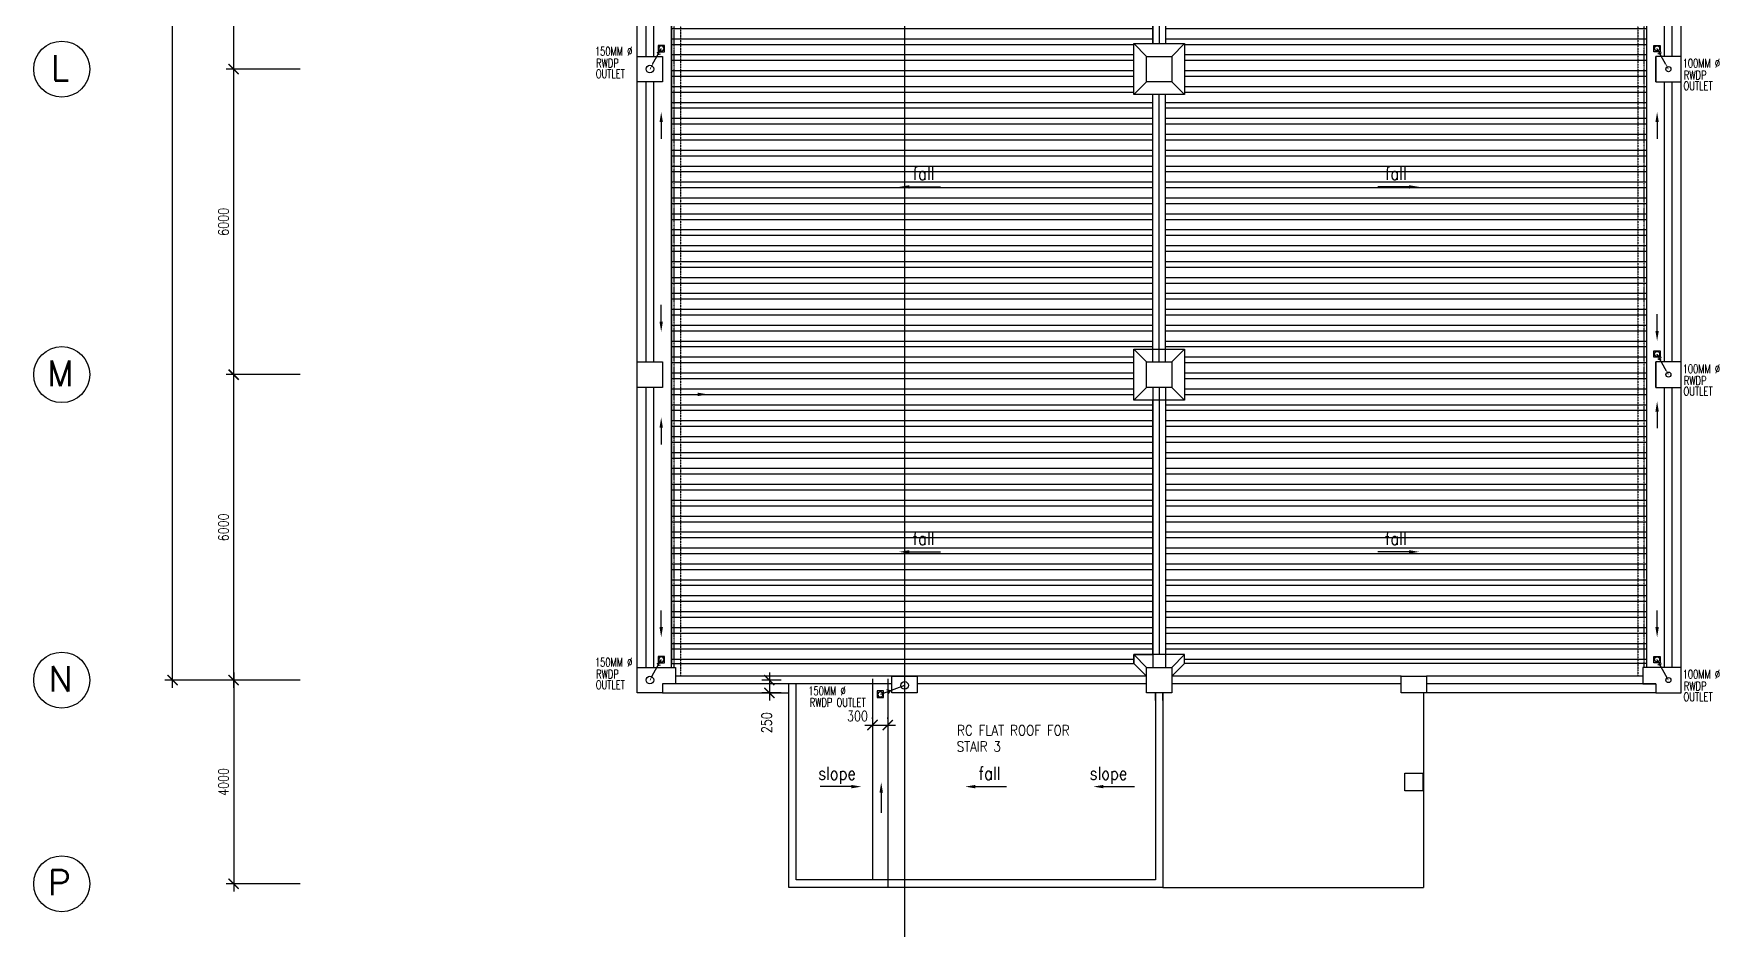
# Model space of a CAD drawing. Extents: x 2687779 to 2997471, y -863049 to -631414.
# Drawn here: x 2878404 to 2911503, y -843318 to -825728 of the extents above; entities that cross this region are included whole.
import ezdxf

# ---------------------------------------------------------------- set-up
doc = ezdxf.new("R2010")
doc.units = 0
doc.header["$LTSCALE"] = 10
doc.header["$MEASUREMENT"] = 0
doc.header["$PDMODE"] = 34
for name, pattern in [('DASHED', [0.75, 0.5, -0.25]), ('DIVIDE', [1.25, 0.5, -0.25, 0, -0.25, 0, -0.25]), ('HIDDEN', [0.375, 0.25, -0.125]), ('HIDDEN2', [0.1875, 0.125, -0.0625])]:
    doc.linetypes.add(name, pattern=pattern)
doc.layers.get('0').update_dxf_attribs({"linetype": 'CONTINUOUS'})
doc.layers.get('DEFPOINTS').update_dxf_attribs({"linetype": 'CONTINUOUS'})
for name, color, linetype in [('BEAM', 1, 'HIDDEN'), ('COL', 3, 'CONTINUOUS'), ('DIM', 7, 'CONTINUOUS'), ('FIT', 5, 'CONTINUOUS'), ('FLASH', 35, 'CONTINUOUS'), ('GRID-T', 7, 'CONTINUOUS'), ('hatch', 7, 'CONTINUOUS'), ('hatchb', 251, 'CONTINUOUS'), ('LINE', 7, 'CONTINUOUS'), ('PIPE', 5, 'DIVIDE'), ('ROOF', 7, 'CONTINUOUS'), ('RWDP', 145, 'CONTINUOUS'), ('SPEC', 7, 'CONTINUOUS'), ('T25', 7, 'CONTINUOUS'), ('WALL', 2, 'CONTINUOUS')]:
    doc.layers.add(name, color=color, linetype=linetype)
doc.styles.add('ROMANS', font='romans.shx', dxfattribs={"width": 0.8, "height": 100})
doc.styles.get("Standard").update_dxf_attribs({"font": 'ROMANS.SHX'})
doc.dimstyles.new('STANDARD$0', dxfattribs={"dimscale": 0, "dimtxt": 8, "dimasz": 6, "dimexe": 1, "dimexo": 1, "dimgap": 3, "dimtad": 1, "dimdec": 0, "dimlfac": -1, "dimrnd": 1, "dimzin": 0, "dimdsep": 46, "dimtxsty": 'Standard', "dimcen": 0, "dimclrd": 5, "dimclre": 250, "dimadec": 0, "dimazin": 0, "dimtfac": 1, "dimtdec": 4, "dimtofl": 0, "dimtmove": 0, "dimatfit": 3, "dimfxl": 1, "dimtolj": 1, "dimtzin": 0, "dimarcsym": 0})
pattern_1 = [(0, (0, 0), (1e-13, 312.5), []), (0, (110.5, 110.5), (1e-13, 312.5), [])]

# ---------------------------------------------------------------- blocks, each defined once
blk = doc.blocks.new('_ARCHTICK')
at = {"color": 0, "linetype": 'ByBlock', "const_width": 0.15}
blk.add_lwpolyline([(-0.5, -0.5), (0.5, 0.5)], dxfattribs=at)
blk = doc.blocks.new('*D93')
at = {"layer": 'DEFPOINTS', "color": 0, "transparency": 16777216}
for p in [(2881131, -784424), (2883030, -784424), (2883030, -838424)]:
    blk.add_point(p, dxfattribs=at)
at = {"layer": 'DIM', "color": 7, "lineweight": -2, "transparency": 16777216}
for p, q in [((2882880, -784424), (2880981, -784424)), ((2881131, -838574), (2881131, -784274)), ((2882880, -838424), (2880981, -838424))]:
    blk.add_line(p, q, dxfattribs=at)
at = {"layer": 'DIM', "color": 7, "lineweight": -2, "transparency": 16777216, "xscale": 200, "yscale": 200, "zscale": 200}
for p, rotation in [((2881131, -784424), 90), ((2881131, -838424), 270)]:
    blk.add_blockref('_ARCHTICK', p, dxfattribs=dict(at, rotation=rotation))
at = {"layer": 'DIM', "color": 7, "transparency": 16777216, "insert": (2880931, -811424), "char_height": 200, "attachment_point": 5, "rotation": 90, "style": 'ROMANS'}
blk.add_mtext('\\A1;54000', dxfattribs=at)
blk = doc.blocks.new('*D94')
at = {"layer": 'DEFPOINTS', "color": 0, "transparency": 16777216}
for p in [(2882331, -832424), (2883788, -832424), (2883788, -838424)]:
    blk.add_point(p, dxfattribs=at)
at = {"layer": 'DIM', "color": 7, "lineweight": -2, "transparency": 16777216}
for p, q in [((2883638, -832424), (2882181, -832424)), ((2882331, -838574), (2882331, -832274)), ((2883638, -838424), (2882181, -838424))]:
    blk.add_line(p, q, dxfattribs=at)
at = {"layer": 'DIM', "color": 7, "lineweight": -2, "transparency": 16777216, "xscale": 200, "yscale": 200, "zscale": 200}
for p, rotation in [((2882331, -832424), 90), ((2882331, -838424), 270)]:
    blk.add_blockref('_ARCHTICK', p, dxfattribs=dict(at, rotation=rotation))
at = {"layer": 'DIM', "color": 7, "transparency": 16777216, "insert": (2882131, -835424), "char_height": 200, "attachment_point": 5, "rotation": 90, "style": 'ROMANS'}
blk.add_mtext('\\A1;6000', dxfattribs=at)
blk = doc.blocks.new('*D95')
at = {"layer": 'DEFPOINTS', "color": 0, "transparency": 16777216}
for p in [(2882331, -826424), (2883788, -826424), (2883788, -832424)]:
    blk.add_point(p, dxfattribs=at)
at = {"layer": 'DIM', "color": 7, "lineweight": -2, "transparency": 16777216}
for p, q in [((2883638, -826424), (2882181, -826424)), ((2882331, -832574), (2882331, -826274)), ((2883638, -832424), (2882181, -832424))]:
    blk.add_line(p, q, dxfattribs=at)
at = {"layer": 'DIM', "color": 7, "lineweight": -2, "transparency": 16777216, "xscale": 200, "yscale": 200, "zscale": 200}
for p, rotation in [((2882331, -826424), 90), ((2882331, -832424), 270)]:
    blk.add_blockref('_ARCHTICK', p, dxfattribs=dict(at, rotation=rotation))
at = {"layer": 'DIM', "color": 7, "transparency": 16777216, "insert": (2882131, -829424), "char_height": 200, "attachment_point": 5, "rotation": 90, "style": 'ROMANS'}
blk.add_mtext('\\A1;6000', dxfattribs=at)
blk = doc.blocks.new('*D96')
at = {"layer": 'DEFPOINTS', "color": 0, "transparency": 16777216}
for p in [(2882331, -820424), (2883788, -820424), (2883788, -826424)]:
    blk.add_point(p, dxfattribs=at)
at = {"layer": 'DIM', "color": 7, "lineweight": -2, "transparency": 16777216}
for p, q in [((2883638, -820424), (2882181, -820424)), ((2882331, -826574), (2882331, -820274)), ((2883638, -826424), (2882181, -826424))]:
    blk.add_line(p, q, dxfattribs=at)
at = {"layer": 'DIM', "color": 7, "lineweight": -2, "transparency": 16777216, "xscale": 200, "yscale": 200, "zscale": 200}
for p, rotation in [((2882331, -820424), 90), ((2882331, -826424), 270)]:
    blk.add_blockref('_ARCHTICK', p, dxfattribs=dict(at, rotation=rotation))
at = {"layer": 'DIM', "color": 7, "transparency": 16777216, "insert": (2882131, -823424), "char_height": 200, "attachment_point": 5, "rotation": 90, "style": 'ROMANS'}
blk.add_mtext('\\A1;6000', dxfattribs=at)
blk = doc.blocks.new('*D103')
at = {"layer": 'DEFPOINTS', "color": 0, "transparency": 16777216}
for p in [(2883788, -838424), (2882331, -842424), (2883788, -842424)]:
    blk.add_point(p, dxfattribs=at)
at = {"layer": 'DIM', "color": 7, "lineweight": -2, "transparency": 16777216}
for p, q in [((2882331, -838274), (2882331, -842574)), ((2883638, -838424), (2882181, -838424)), ((2883638, -842424), (2882181, -842424))]:
    blk.add_line(p, q, dxfattribs=at)
at = {"layer": 'DIM', "color": 7, "lineweight": -2, "transparency": 16777216, "xscale": 200, "yscale": 200, "zscale": 200}
for p, rotation in [((2882331, -838424), 90), ((2882331, -842424), 270)]:
    blk.add_blockref('_ARCHTICK', p, dxfattribs=dict(at, rotation=rotation))
at = {"layer": 'DIM', "color": 7, "transparency": 16777216, "insert": (2882131, -840424), "char_height": 200, "attachment_point": 5, "rotation": 90, "style": 'ROMANS'}
blk.add_mtext('\\A1;4000', dxfattribs=at)
blk = doc.blocks.new('*D113')
at = {"layer": 'DEFPOINTS', "color": 0, "transparency": 16777216}
for p in [(2892850, -838674), (2893229, -838424), (2893229, -838674)]:
    blk.add_point(p, dxfattribs=at)
at = {"layer": 'DIM', "color": 7, "lineweight": -2, "transparency": 16777216}
for p, q in [((2892850, -838274), (2892850, -838824)), ((2893079, -838424), (2892700, -838424)), ((2893079, -838674), (2892700, -838674))]:
    blk.add_line(p, q, dxfattribs=at)
at = {"layer": 'DIM', "color": 7, "lineweight": -2, "transparency": 16777216, "xscale": 200, "yscale": 200, "zscale": 200}
for p, rotation in [((2892850, -838424), 90), ((2892850, -838674), 270)]:
    blk.add_blockref('_ARCHTICK', p, dxfattribs=dict(at, rotation=rotation))
at = {"layer": 'DIM', "color": 7, "transparency": 16777216, "insert": (2892797, -839261), "char_height": 200, "attachment_point": 5, "rotation": 90, "style": 'ROMANS'}
blk.add_mtext('\\A1;250', dxfattribs=at)
blk = doc.blocks.new('100FT')
at = {"layer": 'PIPE', "linetype": 'Continuous'}
blk.add_circle((0, 0), 50, dxfattribs=at)
blk = doc.blocks.new('A$C7CE3714C')
at = {"layer": 'FIT'}
blk.add_lwpolyline([(0, 0), (126, 0), (126, 126), (0, 126)], close=True, dxfattribs=at)
at = {"layer": 'FIT', "xscale": -1}
blk.add_blockref('100FT', (63, 66), dxfattribs=at)
blk = doc.blocks.new('*D235')
at = {"layer": 'DEFPOINTS', "color": 0, "transparency": 16777216}
for p in [(2894876, -839334), (2895176, -839306), (2895176, -839334)]:
    blk.add_point(p, dxfattribs=at)
at = {"layer": 'DIM', "color": 7, "lineweight": -2, "transparency": 16777216}
for p, q in [((2894726, -839306), (2895326, -839306)), ((2894876, -839184), (2894876, -839156)), ((2895176, -839184), (2895176, -839156))]:
    blk.add_line(p, q, dxfattribs=at)
at = {"layer": 'DIM', "color": 7, "lineweight": -2, "transparency": 16777216, "xscale": 200, "yscale": 200, "zscale": 200, "rotation": 180}
blk.add_blockref('_ARCHTICK', (2894876, -839306), dxfattribs=at)
at = {"layer": 'DIM', "color": 7, "lineweight": -2, "transparency": 16777216, "xscale": 200, "yscale": 200, "zscale": 200}
blk.add_blockref('_ARCHTICK', (2895176, -839306), dxfattribs=at)
at = {"layer": 'DIM', "color": 7, "transparency": 16777216, "insert": (2894580, -839130), "char_height": 200, "attachment_point": 5, "style": 'ROMANS'}
blk.add_mtext('\\A1;300', dxfattribs=at)

msp = doc.modelspace()

# ---------------------------------------------------------------- hatches: boundary and pattern name
at = {"layer": 'hatch'}
h = msp.add_hatch(dxfattribs=at)
h.set_pattern_fill('STEEL', color=8, scale=2500, angle=315, style=0)
h.set_pattern_definition(pattern_1)
edge = h.paths.add_edge_path()
edge.add_line((2900379.5, -819924.1), (2900379.5, -814924.1))
edge.add_line((2900379.5, -814924.1), (2900004.5, -814924.1))
edge.add_line((2900004.5, -814924.1), (2900004.5, -814749.1))
edge.add_line((2900004.5, -814749.1), (2890929.5, -814749.1))
edge.add_line((2890929.5, -814749.1), (2890929.5, -838099.1))
edge.add_line((2890929.5, -838099.1), (2900004.5, -838099.1))
edge.add_line((2900004.5, -838099.1), (2900004.5, -837924.1))
edge.add_line((2900004.5, -837924.1), (2900379.5, -837924.1))
edge.add_line((2900379.5, -837924.1), (2900379.5, -832924.1))
edge.add_line((2900379.5, -832924.1), (2900004.5, -832924.1))
edge.add_line((2900004.5, -832924.1), (2900004.5, -831924.1))
edge.add_line((2900004.5, -831924.1), (2900379.5, -831924.1))
edge.add_line((2900379.5, -831924.1), (2900379.5, -826924.1))
edge.add_line((2900379.5, -826924.1), (2900004.5, -826924.1))
edge.add_line((2900004.5, -826924.1), (2900004.5, -825924.1))
edge.add_line((2900004.5, -825924.1), (2900379.5, -825924.1))
edge.add_line((2900379.5, -825924.1), (2900379.5, -820924.1))
edge.add_line((2900379.5, -820924.1), (2900004.5, -820924.1))
edge.add_line((2900004.5, -820924.1), (2900004.5, -819924.1))
edge.add_line((2900004.5, -819924.1), (2900379.5, -819924.1))
edge.add_line((2900379.5, -819924.1), (2900379.5, -814924.1))
h = msp.add_hatch(dxfattribs=at)
h.set_pattern_fill('STEEL', color=8, scale=2500, angle=315, style=0)
h.set_pattern_definition(pattern_1)
edge = h.paths.add_edge_path()
edge.add_line((2900629.5, -819924.1), (2900629.5, -814924.1))
edge.add_line((2900629.5, -814924.1), (2901004.5, -814924.1))
edge.add_line((2901004.5, -814924.1), (2901004.5, -814749.1))
edge.add_line((2901004.5, -814749.1), (2910079.5, -814749.1))
edge.add_line((2910079.5, -814749.1), (2910079.5, -838099.1))
edge.add_line((2910079.5, -838099.1), (2901004.5, -838099.1))
edge.add_line((2901004.5, -838099.1), (2901004.5, -837924.1))
edge.add_line((2901004.5, -837924.1), (2900629.5, -837924.1))
edge.add_line((2900629.5, -837924.1), (2900629.5, -832924.1))
edge.add_line((2900629.5, -832924.1), (2901004.5, -832924.1))
edge.add_line((2901004.5, -832924.1), (2901004.5, -831924.1))
edge.add_line((2901004.5, -831924.1), (2900629.5, -831924.1))
edge.add_line((2900629.5, -831924.1), (2900629.5, -826924.1))
edge.add_line((2900629.5, -826924.1), (2901004.5, -826924.1))
edge.add_line((2901004.5, -826924.1), (2901004.5, -825924.1))
edge.add_line((2901004.5, -825924.1), (2900629.5, -825924.1))
edge.add_line((2900629.5, -825924.1), (2900629.5, -820924.1))
edge.add_line((2900629.5, -820924.1), (2901004.5, -820924.1))
edge.add_line((2901004.5, -820924.1), (2901004.5, -819924.1))
edge.add_line((2901004.5, -819924.1), (2900629.5, -819924.1))
edge.add_line((2900629.5, -819924.1), (2900629.5, -814924.1))

# ---------------------------------------------------------------- linework, layer by layer
at = {"linetype": 'Continuous'}
for p, q in [((2900379.5, -820924.1), (2900379.5, -825924.1)), ((2900629.5, -820924.1), (2900629.5, -825924.1)), ((2900379.5, -832174.1), (2900379.5, -826924.1)), ((2900629.5, -832174.1), (2900629.5, -826924.1)), ((2900379.5, -832674.1), (2900379.5, -837924.1)), ((2900629.5, -832674.1), (2900629.5, -837924.1))]:
    msp.add_line(p, q, dxfattribs=at)
at = {"color": 2, "linetype": 'Continuous'}
for p, q in [((2900504.5, -820924.1), (2900504.5, -825924.1)), ((2900504.5, -832174.1), (2900504.5, -826924.1)), ((2900504.5, -832674.1), (2900504.5, -837924.1))]:
    msp.add_line(p, q, dxfattribs=at)
at = {"color": 5, "linetype": 'HIDDEN2'}
for p, q in [((2900379.5, -837924.1), (2900379.5, -838174.1)), ((2900629.5, -837924.1), (2900629.5, -838174.1))]:
    msp.add_line(p, q, dxfattribs=at)
at = {"color": 5}
for p in [(2905697.5, -838674.1, 0), (2900579.5, -842499.1)]:
    msp.add_line(p, (2905697.5, -842499.1, 0), dxfattribs=at)
at = {"layer": 'BEAM', "color": 8, "linetype": 'DASHED'}
for p, q in [((2891104.5, -814499.1), (2891104.5, -838349.1)), ((2909904.5, -814499.1), (2909904.5, -838349.1))]:
    msp.add_line(p, q, dxfattribs=at)
at = {"layer": 'BEAM', "color": 5, "linetype": 'Continuous'}
for p, q in [((2890254.5, -838174.1), (2890254.5, -814674.1)), ((2890754.5, -838674.1), (2893229.5, -838674.1))]:
    msp.add_line(p, q, dxfattribs=at)
msp.add_lwpolyline([(2910264.9, -838674.1), (2905754.5, -838674.1)], dxfattribs=at)
at = {"layer": 'COL'}
msp.add_line((2890579.5, -836209.4), (2890579.5, -834911.7, 0), dxfattribs=at)
for points in [[(2890754.5, -826674.1), (2890254.5, -826674.1), (2890254.5, -826174.1), (2890754.5, -826174.1)], [(2900254.5, -826174.1), (2900754.5, -826174.1), (2900754.5, -826674.1), (2900254.5, -826674.1)], [(2890754.5, -832174.1), (2890754.5, -832674.1), (2890254.5, -832674.1), (2890254.5, -832174.1)], [(2900254.5, -832174.1), (2900754.5, -832174.1), (2900754.5, -832674.1), (2900254.5, -832674.1)], [(2890254.5, -838674.1), (2890254.5, -838174.1), (2891004.5, -838174.1), (2891004.5, -838499.1), (2890754.5, -838499.1), (2890754.5, -838674.1)], [(2895254.5, -838349.1), (2895754.5, -838349.1), (2895754.5, -838674.1), (2895254.5, -838674.1)], [(2900254.5, -838174.1), (2900754.5, -838174.1), (2900754.5, -838674.1), (2900254.5, -838674.1)], [(2905254.5, -838349.1), (2905754.5, -838349.1), (2905754.5, -838674.1), (2905254.5, -838674.1)], [(2910754.5, -838674.1), (2910754.5, -838174.1), (2910004.5, -838174.1), (2910004.5, -838499.1), (2910254.5, -838499.1), (2910254.5, -838674.1)]]:
    msp.add_lwpolyline(points, close=True, dxfattribs=at)
for points in [[(2900254.5, -826174.1), (2900254.5, -826174.1)], [(2900754.5, -826174.1), (2900754.5, -826174.1)], [(2910579.5, -826174.1), (2910254.5, -826174.1), (2910254.5, -826674.1), (2910579.5, -826674.1)], [(2910254.5, -826674.1), (2910254.5, -826174.1)], [(2910579.5, -826674.1), (2910754.5, -826674.1), (2910754.5, -826174.1), (2910579.5, -826174.1)], [(2890754.5, -826674.1), (2890754.5, -826674.1)], [(2910254.5, -826674.1), (2910254.5, -826674.1)], [(2900254.5, -832174.1), (2900254.5, -832174.1)], [(2910579.5, -832174.1), (2910254.5, -832174.1), (2910254.5, -832674.1), (2910579.5, -832674.1)], [(2910254.5, -832674.1), (2910254.5, -832174.1)], [(2910579.5, -832674.1), (2910754.5, -832674.1), (2910754.5, -832174.1), (2910579.5, -832174.1)], [(2910254.5, -832674.1), (2910254.5, -832674.1)]]:
    msp.add_lwpolyline(points, dxfattribs=at)
at = {"layer": 'COL', "color": 1, "linetype": 'HIDDEN2'}
msp.add_lwpolyline([(2900254.5, -838174.1), (2900754.5, -838174.1), (2900754.5, -838674.1), (2900254.5, -838674.1)], close=True, dxfattribs=at)
at = {"layer": 'COL', "color": 8, "linetype": 'HIDDEN2'}
msp.add_lwpolyline([(2905329.5, -840249.1), (2905679.5, -840249.1), (2905679.5, -840599.1), (2905329.5, -840599.1)], close=True, dxfattribs=at)
at = {"layer": 'DIM', "color": 7}
msp.add_lwpolyline([(2895046.4, -840632.8), (2895046.4, -841033)], dxfattribs=at)
msp.add_solid([(2895013.1, -840632.8), (2895046.4, -840432.8), (2895079.8, -840632.8)], dxfattribs=at)
at = {"layer": 'FLASH'}
for p, q in [((2900004.5, -825924.1), (2900254.5, -826174.1)), ((2901004.5, -825924.1), (2900754.5, -826174.1)), ((2900004.5, -826924.1), (2900254.5, -826674.1)), ((2901004.5, -826924.1), (2900754.5, -826674.1)), ((2900004.5, -831924.1), (2900254.5, -832174.1)), ((2901004.5, -831924.1), (2900754.5, -832174.1)), ((2900004.5, -832924.1), (2900254.5, -832674.1)), ((2901004.5, -832924.1), (2900754.5, -832674.1)), ((2900004.5, -837924.1), (2900254.5, -838174.1)), ((2901004.5, -837924.1), (2900754.5, -838174.1)), ((2890929.5, -838099.1), (2900004.5, -838099.1)), ((2900004.5, -838099.1), (2900254.5, -838349.1)), ((2901004.5, -838099.1), (2900754.5, -838349.1)), ((2910079.5, -838099.1), (2901004.5, -838099.1))]:
    msp.add_line(p, q, dxfattribs=at)
for points in [[(2900004.5, -825924.1), (2901004.5, -825924.1), (2901004.5, -826924.1), (2900004.5, -826924.1)], [(2900004.5, -831924.1), (2901004.5, -831924.1), (2901004.5, -832924.1), (2900004.5, -832924.1)]]:
    msp.add_lwpolyline(points, close=True, dxfattribs=at)
msp.add_lwpolyline([(2901004.5, -838099.1), (2901004.5, -837924.1), (2900004.5, -837924.1), (2900004.5, -838099.1)], dxfattribs=at)
at = {"layer": 'GRID-T', "color": 7}
for centre in [(2878954.5, -826424.1), (2878954.5, -832424.1), (2878954.5, -838424.1), (2878954.5, -842424.1)]:
    msp.add_circle(centre, 550, dxfattribs=at)
at = {"layer": 'hatchb', "color": 8, "linetype": 'Continuous'}
msp.add_lwpolyline([(2900379.5, -819924.1), (2900379.5, -814924.1), (2900004.5, -814924.1), (2900004.5, -814749.1), (2890929.5, -814749.1), (2890929.5, -838099.1), (2900004.5, -838099.1), (2900004.5, -837924.1), (2900379.5, -837924.1), (2900379.5, -832924.1), (2900004.5, -832924.1), (2900004.5, -831924.1), (2900379.5, -831924.1), (2900379.5, -826924.1), (2900004.5, -826924.1), (2900004.5, -825924.1), (2900379.5, -825924.1), (2900379.5, -820924.1), (2900004.5, -820924.1), (2900004.5, -819924.1), (2900379.5, -819924.1), (2900379.5, -814924.1)], dxfattribs=at)
at = {"layer": 'LINE', "color": 42}
for p, q in [((2893229.5, -842499.1), (2893229.5, -838499.1)), ((2893379.5, -842349.1), (2893379.5, -838499.1)), ((2900429.5, -838674.1), (2900429.5, -842349.1)), ((2900579.5, -838674.1), (2900579.5, -842499.1)), ((2900429.5, -842349.1), (2893379.5, -842349.1)), ((2900579.5, -842499.1), (2893229.5, -842499.1))]:
    msp.add_line(p, q, dxfattribs=at)
at = {"layer": 'LINE', "color": 6}
for p, q in [((2894876.5, -838399.1), (2894876.5, -842349.1)), ((2895176.5, -838399.1), (2895176.5, -842249.1))]:
    msp.add_line(p, q, dxfattribs=at)
at = {"layer": 'LINE', "color": 1}
msp.add_lwpolyline([(2895176.5, -842249.1), (2895176.5, -842499.1)], dxfattribs=at)
at = {"layer": 'LINE', "color": 7, "linetype": 'Continuous'}
msp.add_solid([(2891444.2, -832845.8), (2891444.2, -832779.2), (2891644.2, -832812.5)], dxfattribs=at)
at = {"layer": 'ROOF', "color": 31, "linetype": 'Continuous'}
for p, q in [((2890929.5, -838174.1, 0), (2890929.5, -814499.1, 0)), ((2910079.5, -838174.1, 0), (2910079.5, -814674.1, 0))]:
    msp.add_line(p, q, dxfattribs=at)
at = {"layer": 'ROOF', "color": 1, "linetype": 'Continuous'}
msp.add_line((2910754.5, -838174.1), (2910754.5, -814674.1), dxfattribs=at)
at = {"layer": 'RWDP', "color": 142, "linetype": 'HIDDEN'}
for p, q in [((2890504.5, -826424.1), (2890727.8, -826020.2)), ((2890504.5, -838424.1), (2890727.8, -838020.2))]:
    msp.add_line(p, q, dxfattribs=at)
at = {"layer": 'RWDP', "color": 11}
for p, q in [((2895504.5, -838529), (2895029.7, -838703.5)), ((2895221.8, -838632.6), (2895156.3, -838612.1)), ((2895221.8, -838632.6), (2895179.3, -838694.1))]:
    msp.add_line(p, q, dxfattribs=at)
at = {"layer": 'RWDP', "color": 142}
for points in [[(2890649.8, -826087), (2890664.3, -826135), (2890709.7, -826121.2)], [(2890649.8, -838087), (2890664.3, -838135), (2890709.7, -838121.2)]]:
    msp.add_lwpolyline(points, dxfattribs=at)
at = {"layer": 'RWDP', "color": 11}
for centre in [(2890504.5, -826424.1), (2890504.5, -838424.1), (2895504.5, -838529)]:
    msp.add_circle(centre, 75, dxfattribs=at)
at = {"layer": 'SPEC', "color": 7}
for p, q in [((2895599, -828737.4), (2896209, -828737.4)), ((2905410, -828737.4), (2904800, -828737.4)), ((2895599, -835905.4), (2896209, -835905.4)), ((2905410, -835905.4), (2904800, -835905.4)), ((2894457.9, -840515.9), (2893847.9, -840515.9)), ((2896895.8, -840515.9), (2897505.8, -840515.9)), ((2899410.5, -840515.9), (2900020.5, -840515.9))]:
    msp.add_line(p, q, dxfattribs=at)
for points in [[(2895599, -828770.7), (2895599, -828704), (2895399, -828737.4)], [(2905410, -828770.7), (2905410, -828704), (2905610, -828737.4)], [(2895599, -835938.7), (2895599, -835872), (2895399, -835905.4)], [(2905410, -835938.7), (2905410, -835872), (2905610, -835905.4)], [(2894457.9, -840549.3), (2894457.9, -840482.6), (2894657.9, -840515.9)], [(2896895.8, -840549.3), (2896895.8, -840482.6), (2896695.8, -840515.9)], [(2899410.5, -840549.3), (2899410.5, -840482.6), (2899210.5, -840515.9)]]:
    msp.add_solid(points, dxfattribs=at)
at = {"layer": 'WALL', "color": 8}
msp.add_line((2895504.5, -777329.5), (2895504.5, -845750.6), dxfattribs=at)
at = {"layer": 'WALL', "color": 142, "linetype": 'HIDDEN'}
for p, q in [((2890979.5, -838174.1, 0), (2890979.5, -814499.1, 0)), ((2910029.5, -838174.1, 0), (2910029.5, -814674.1, 0)), ((2910504.5, -826424.1), (2910281.2, -826020.2)), ((2910504.5, -832424.1), (2910281.2, -832020.2)), ((2910504.5, -838424.1), (2910281.2, -838020.2))]:
    msp.add_line(p, q, dxfattribs=at)
at = {"layer": 'WALL', "color": 7}
for p, q in [((2890429.5, -826174.1, 0), (2890429.5, -820674.1, 0)), ((2890579.5, -826174.1, 0), (2890579.5, -820674.1, 0)), ((2910429.5, -826174.1, 0), (2910429.5, -820674.1, 0)), ((2910579.5, -826174.1, 0), (2910579.5, -820674.1, 0)), ((2890429.5, -832174.1, 0), (2890429.5, -826674.1, 0)), ((2890579.5, -832174.1, 0), (2890579.5, -826674.1, 0)), ((2910429.5, -832174.1, 0), (2910429.5, -826674.1, 0)), ((2910579.5, -832174.1, 0), (2910579.5, -826674.1, 0)), ((2890429.5, -838174.1, 0), (2890429.5, -832674.1, 0)), ((2890579.5, -838174.1, 0), (2890579.5, -832674.1, 0)), ((2910429.5, -838174.1, 0), (2910429.5, -832674.1, 0)), ((2910579.5, -838174.1, 0), (2910579.5, -832674.1, 0))]:
    msp.add_line(p, q, dxfattribs=at)
at = {"layer": 'WALL', "color": 142}
for p, q in [((2890726.4, -827465.4), (2890726.4, -827793.8)), ((2910282.6, -827465.4), (2910282.6, -827793.8)), ((2890726.4, -831382.8), (2890726.4, -831054.4)), ((2910282.6, -831565.8), (2910282.6, -831237.4)), ((2910282.6, -833149.4), (2910282.6, -833477.8)), ((2890726.4, -833465.4), (2890726.4, -833793.8)), ((2890726.4, -837382.8), (2890726.4, -837054.4)), ((2910282.6, -837382.8), (2910282.6, -837054.4))]:
    msp.add_line(p, q, dxfattribs=at)
at = {"layer": 'WALL'}
for p, q in [((2900254.5, -838349.1), (2891004.5, -838349.1)), ((2905254.5, -838349.1), (2900754.5, -838349.1)), ((2910004.5, -838349.1), (2905754.5, -838349.1)), ((2895254.5, -838499.1), (2890754.5, -838499.1)), ((2900254.5, -838499.1), (2895754.5, -838499.1)), ((2900429.5, -838674.1), (2900429.5, -838824.1)), ((2900429.5, -838824.1), (2900429.5, -838674.1)), ((2900429.5, -838674.1), (2900429.5, -838824.1)), ((2900429.5, -838824.1), (2900429.5, -838674.1)), ((2900579.5, -838674.1), (2900579.5, -838824.1)), ((2900579.5, -838824.1), (2900579.5, -838674.1)), ((2900579.5, -838674.1), (2900579.5, -838824.1)), ((2900579.5, -838824.1), (2900579.5, -838674.1)), ((2905254.5, -838499.1), (2900754.5, -838499.1)), ((2910254.5, -838499.1), (2905754.5, -838499.1))]:
    msp.add_line(p, q, dxfattribs=at)
at = {"layer": 'WALL', "color": 142, "linetype": 'HIDDEN'}
for points in [[(2910359.2, -826087), (2910344.6, -826135), (2910299.3, -826121.2)], [(2910359.2, -832087), (2910344.6, -832135), (2910299.3, -832121.2)], [(2910359.2, -838087), (2910344.6, -838135), (2910299.3, -838121.2)]]:
    msp.add_lwpolyline(points, dxfattribs=at)
at = {"layer": 'WALL', "color": 142}
for centre in [(2910504.5, -826424.1), (2910504.5, -832424.1), (2910504.5, -838424.1)]:
    msp.add_circle(centre, 50, dxfattribs=at)
for points in [[(2890693, -827465.4), (2890759.7, -827465.4), (2890726.4, -827265.4)], [(2910315.9, -827465.4), (2910249.3, -827465.4), (2910282.6, -827265.4)], [(2890693, -831382.8), (2890759.7, -831382.8), (2890726.4, -831582.8)], [(2910315.9, -831565.8), (2910249.3, -831565.8), (2910282.6, -831765.8)], [(2910315.9, -833149.4), (2910249.3, -833149.4), (2910282.6, -832949.4)], [(2890693, -833465.4), (2890759.7, -833465.4), (2890726.4, -833265.4)], [(2890693, -837382.8), (2890759.7, -837382.8), (2890726.4, -837582.8)], [(2910315.9, -837382.8), (2910249.3, -837382.8), (2910282.6, -837582.8)]]:
    msp.add_solid(points, dxfattribs=at)

# ---------------------------------------------------------------- block references
at = {"layer": 'T25'}
for p in [(2890664.8, -826083.2), (2890664.8, -838083.2)]:
    msp.add_blockref('A$C7CE3714C', p, dxfattribs=at)
at = {"layer": 'T25', "xscale": -1}
for p in [(2910344.2, -826083.2), (2910344.2, -832083.2), (2910344.2, -838083.2)]:
    msp.add_blockref('A$C7CE3714C', p, dxfattribs=at)
at = {"layer": 'T25', "rotation": 180}
msp.add_blockref('A$C7CE3714C', (2895092.7, -838637.7), dxfattribs=at)

# ---------------------------------------------------------------- texts
at = {"layer": 'GRID-T', "color": 3, "style": 'ROMANS'}
for s, p in [('L', (2878739.3, -826649.9)), ('M', (2878669.6, -832649.9)), ('N', (2878693.5, -838649.9)), ('P', (2878680.3, -842649.9))]:
    msp.add_text(s, height=500, dxfattribs=at).set_placement(p)
at = {"layer": 'RWDP', "color": 11, "style": 'ROMANS', "width": 0.7}
for s, p in [('150MM %%c', (2889425.1, -826158.8)), ('OUTLET', (2889442.4, -826600.8)), ('RWDP', (2889449.1, -826389.8)), ('150MM %%c', (2889425.1, -838158.8)), ('RWDP', (2889449.1, -838389.8)), ('OUTLET', (2889442.4, -838600.8)), ('150MM %%c', (2893614, -838718.8)), ('RWDP OUTLET', (2893644.3, -838946.8))]:
    msp.add_text(s, height=170, dxfattribs=at).set_placement(p)
at = {"layer": 'SPEC', "color": 7, "style": 'ROMANS', "width": 0.85}
for s, p in [('fall', (2895660.3, -828601.4)), ('fall', (2904933.8, -828601.4)), ('fall', (2895660.3, -835769.4)), ('fall', (2904933.8, -835769.4)), ('slope', (2893809, -840380)), ('fall', (2896957.1, -840380)), ('slope', (2899139.1, -840380))]:
    msp.add_text(s, height=250, dxfattribs=at).set_placement(p)
at = {"layer": 'SPEC', "color": 2, "style": 'ROMANS', "width": 0.85}
for s, p in [('RC FLAT ROOF FOR', (2896536.7, -839509.8)), ('STAIR 3', (2896528.7, -839826.6))]:
    msp.add_text(s, height=200, dxfattribs=at).set_placement(p)
at = {"layer": 'WALL', "color": 142, "style": 'ROMANS', "width": 0.7}
for s, p in [('100MM %%c', (2910784.4, -826394.8)), ('RWDP', (2910808.4, -826625.8)), ('OUTLET', (2910801.7, -826836.8)), ('100MM %%c', (2910784.4, -832394.8)), ('OUTLET', (2910801.7, -832836.8)), ('RWDP', (2910808.4, -832625.8)), ('100MM %%c', (2910784.4, -838394.8)), ('OUTLET', (2910801.7, -838836.8)), ('RWDP', (2910808.4, -838625.8))]:
    msp.add_text(s, height=170, dxfattribs=at).set_placement(p)

# ---------------------------------------------------------------- dimensions: what is measured, and where the dimension line sits
at = {"layer": 'DIM'}
for p1, p2, distance, picture, middle in [((2883030.2, -838424.1), (2883030.2, -784424.1), 1899.4, '*D93', (2880930.7, -811424.1)), ((2883788, -832424.1), (2883788, -826424.1), 1457.3, '*D95', (2882130.7, -829424.1)), ((2883788, -838424.1), (2883788, -832424.1), 1457.3, '*D94', (2882130.7, -835424.1)), ((2883788, -838424.1), (2883788, -842424.1), -1457.3, '*D103', (2882130.7, -840424.1))]:
    dim = msp.add_aligned_dim(p1=p1, p2=p2, distance=distance, dimstyle='STANDARD$0', override={"dimscale": 100, "dimtxt": 2, "dimasz": 2, "dimexe": 1.5, "dimexo": 1.5, "dimgap": 1, "dimtxsty": 'ROMANS', "dimblk": 'ARCHTICK', "dimdle": 1.5, "dimclrd": 7, "dimclre": 7, "dimclrt": 7, "dimtdec": 0, "dimtmove": 2}, dxfattribs=at)
    dim.commit()
    dim.dimension.update_dxf_attribs({"geometry": picture, "text_midpoint": middle})
dim = msp.add_linear_dim(base=(2882330.7, -820424.1), p1=(2883788, -826424.1), p2=(2883788, -820424.1), angle=270, dimstyle='STANDARD$0', override={"dimscale": 100, "dimtxt": 2, "dimasz": 2, "dimexe": 1.5, "dimexo": 1.5, "dimgap": 1, "dimtxsty": 'ROMANS', "dimblk": 'ARCHTICK', "dimdle": 1.5, "dimclrd": 7, "dimclre": 7, "dimclrt": 7, "dimtdec": 0, "dimtmove": 2}, dxfattribs=at)
dim.commit()
dim.dimension.update_dxf_attribs({"geometry": '*D96', "text_midpoint": (2882130.7, -823424.1)})
dim = msp.add_linear_dim(base=(2892850.5, -838674.1), p1=(2893229.5, -838424.1), p2=(2893229.5, -838674.1), angle=90, dimstyle='STANDARD$0', override={"dimscale": 100, "dimtxt": 2, "dimasz": 2, "dimexe": 1.5, "dimexo": 1.5, "dimgap": 1, "dimtxsty": 'ROMANS', "dimblk": 'ARCHTICK', "dimdle": 1.5, "dimclrd": 7, "dimclre": 7, "dimclrt": 7, "dimtdec": 0, "dimtmove": 2}, dxfattribs=at)
dim.commit()
dim.dimension.update_dxf_attribs({"geometry": '*D113', "text_midpoint": (2892796.8, -839260.7), "dimtype": 160})
at = {"layer": 'DIM', "color": 2}
dim = msp.add_linear_dim(base=(2895176.5, -839305.6), p1=(2894876.5, -839333.7), p2=(2895176.5, -839333.7), dimstyle='STANDARD$0', override={"dimscale": 100, "dimtxt": 2, "dimasz": 2, "dimexe": 1.5, "dimexo": 1.5, "dimgap": 1, "dimtxsty": 'ROMANS', "dimblk": 'ARCHTICK', "dimdle": 1.5, "dimclrd": 7, "dimclre": 7, "dimclrt": 7, "dimtdec": 0, "dimtmove": 2}, dxfattribs=at)
dim.commit()
dim.dimension.update_dxf_attribs({"geometry": '*D235', "text_midpoint": (2894579.7, -839130), "dimtype": 160})

doc.saveas('drawing.dxf')
